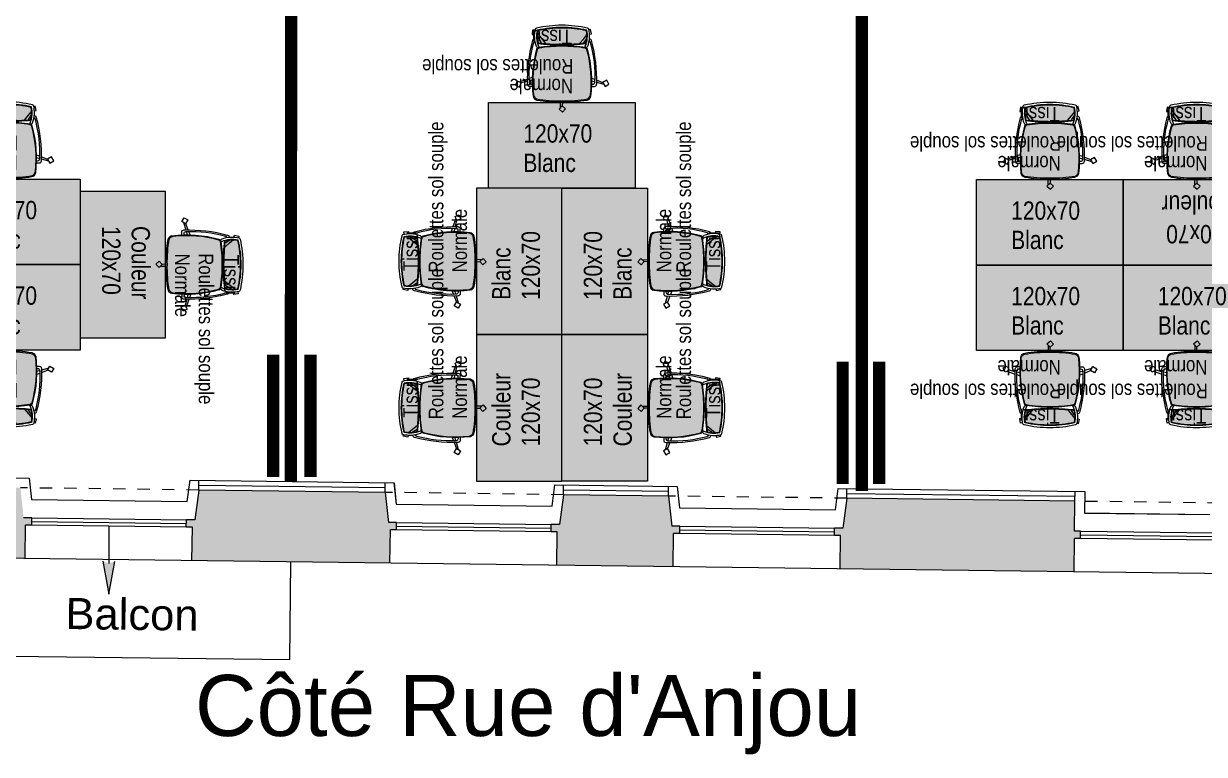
# Model space of a CAD drawing. Extents: x -27.9 to 24.1, y -8.6 to 57.6.
# Drawn here: x -10.08 to -0.41, y -8.19 to -2.2 of the extents above; entities that cross this region are included whole.
import ezdxf
from ezdxf.enums import TextEntityAlignment as Align

# ---------------------------------------------------------------- set-up
doc = ezdxf.new("R2010")
doc.units = 0
doc.header["$LTSCALE"] = 0.002
for name, pattern in [('CACHE', [0.375, 0.25, -0.125]), ('CONTINU', [0]), ('HIDDEN', [9.525, 6.35, -3.175])]:
    doc.linetypes.add(name, pattern=pattern)
for name, color, linetype in [('01-FAC_CHASSIS EXI', 4, 'Continuous'), ('01-STR_MACONNERIE_HACH', 252, 'Continuous'), ('02-ISOLATION', 6, 'ISOLATION'), ('A-Etiq_Mob', 7, 'Continuous'), ('A-Etiquettes', 7, 'Continuous'), ('A-mobilier', 252, 'Continuous')]:
    doc.layers.add(name, color=color, linetype=linetype)
for name, color, linetype, true_color in [('A-MOQUETTE', 7, 'Continuous', 0xe0e9ff), ('A-projet', 7, 'Continuous', 0x5b6280), ('A-vitré', 7, 'Continuous', 0x61becc), ('couleur siege', 1, 'Continuous', 0xff0000)]:
    doc.layers.add(name, color=color, linetype=linetype, true_color=true_color)
doc.styles.add('ARIAL', font='arial.ttf')
doc.styles.add('ROMAND', font='romand__.ttf', dxfattribs={"width": 0.7})
doc.styles.get("Standard").update_dxf_attribs({"font": 'ARIALN.TTF'})
doc.linetypes.add('ISOLATION', pattern='A,0.00254,-2.54,[134,ltypeshp.shx,S=2.54,R=0,X=-2.54,Y=0],-5.08,[134,ltypeshp.shx,S=2.54,R=180,X=2.54,Y=0],-2.54', length=10.16254)

# ---------------------------------------------------------------- blocks, each defined once
blk = doc.blocks.new('chaise')
at = {"layer": 'A-mobilier', "ltscale": 0.1, "true_color": 0xc7c8ca}
h = blk.add_hatch(color=9, dxfattribs=at)
h.dxf.hatch_style = 1
h.paths.add_polyline_path([(0.272, 0.456, 0.30076), (0.236, 0.489, 0.043342), (0.008, 0.509, 0.043342), (-0.219, 0.489, 0.300759), (-0.255, 0.456, 0.09791), (-0.223, 0.027, 0.292085), (-0.207, 0.013, 0.040929), (0.008, -0.005, 0.040929), (0.223, 0.013, 0.292085), (0.239, 0.027, 0.09791)])
h.paths.add_polyline_path([(0.159, -0.024, 0.015765), (0.008, -0.018, 0.016739), (-0.152, -0.025), (-0.19, -0.069), (-0.218, -0.103, 0.040824), (-0.213, -0.142, 0.054873), (0.008, -0.167, 0.054873), (0.23, -0.142, 0.02252), (0.233, -0.121), (0.219, -0.101)])
h.paths.add_polyline_path([(0.191, -0.026, 0.003373), (0.159, -0.024), (0.219, -0.101), (0.233, -0.121, 0.02535), (0.235, -0.097)])
h.paths.add_polyline_path([(0.226, -0.03, 0.0036), (0.191, -0.026), (0.235, -0.097, 0.0714)])
h.paths.add_polyline_path([(-0.152, -0.025, 0.003505), (-0.185, -0.027), (-0.196, -0.043), (-0.217, -0.075, 0.030269), (-0.218, -0.103), (-0.19, -0.069)])
h.paths.add_polyline_path([(-0.185, -0.027, 0.002494), (-0.209, -0.03, 0.048116), (-0.217, -0.075), (-0.196, -0.043)], flags=17)
at = {"layer": 'A-mobilier'}
for p, q in [((0.004, 0.509), (0.006, 0.543)), ((0.022, 0.558), (0.023, 0.509)), ((-0.374, 0.349), (-0.308, 0.33)), ((-0.308, 0.308), (-0.363, 0.33)), ((-0.292, 0.326), (-0.283, 0.323)), ((-0.262, 0.365), (-0.287, 0.365)), ((-0.263, 0.345), (-0.272, 0.345)), ((0.279, 0.365), (0.303, 0.365)), ((0.279, 0.345), (0.288, 0.345)), ((0.324, 0.32), (0.378, 0.334)), ((0.398, 0.325), (0.324, 0.298)), ((0.279, 0.31), (0.309, 0.317)), ((0.309, 0.293), (0.279, 0.282)), ((-0.242, -0.066), (-0.241, -0.066)), ((-0.19, -0.069), (-0.219, -0.105)), ((-0.217, -0.075), (-0.196, -0.043)), ((0.233, -0.121), (0.219, -0.101)), ((0.258, -0.066), (0.257, -0.066))]:
    blk.add_line(p, q, dxfattribs=at)
at = {"layer": 'A-mobilier', "linetype": 'HIDDEN'}
for p, q in [((-0.283, 0.323), (-0.263, 0.317)), ((-0.263, 0.29), (-0.293, 0.302)), ((-0.196, -0.043), (-0.185, -0.027)), ((-0.152, -0.025), (-0.19, -0.069)), ((0.219, -0.101), (0.159, -0.024)), ((0.191, -0.026), (0.235, -0.097))]:
    blk.add_line(p, q, dxfattribs=at)
at = {"layer": 'A-mobilier'}
for points in [[(-0.024, 0.57), (0.006, 0.543), (0.034, 0.572), (0.003, 0.6)], [(-0.398, 0.31), (-0.363, 0.331), (-0.383, 0.366), (-0.418, 0.345)], [(0.395, 0.371), (0.378, 0.334), (0.415, 0.317), (0.432, 0.354)]]:
    blk.add_lwpolyline(points, close=True, dxfattribs=at)
for points in [[(0.255, -0.145), (0.275, -0.147), (0.28, -0.107), (0.259, -0.105)], [(-0.243, -0.109), (-0.259, -0.113), (-0.25, -0.153), (-0.237, -0.15)]]:
    blk.add_lwpolyline(points, dxfattribs=at)
for centre, radius, start, end in [((0.845, 0.323), 1.108, 173.1278, 195.4958), ((0.845, 0.323), 1.103, 173.7387, 195.3268), ((-0.212, 0.445), 0.0447, 99.9272, 166.8835), ((-0.203, 0.434), 0.0495, 115.9014, 169.3298), ((-0.019, -0.687), 1.184, 88.7046, 100.0235), ((0.008, -0.811), 1.32, 90, 99.927), ((0.008, -0.811), 1.32, 80.073, 90), ((0.035, -0.687), 1.184, 79.9765, 91.2954), ((-0.829, 0.323), 1.103, 344.6732, 6.2613), ((0.228, 0.445), 0.0447, 13.1165, 80.0728), ((-0.829, 0.323), 1.108, 344.5042, 6.8722), ((0.219, 0.434), 0.0495, 10.6702, 64.0986), ((1.039, 0.304), 1.347, 178.2197, 195.2822), ((-0.287, 0.345), 0.02, 90, 178.2197), ((0.842, 0.272), 1.135, 177.2781, 195.5028), ((-0.272, 0.325), 0.02, 90, 177.2781), ((-0.826, 0.272), 1.135, 344.4972, 2.7219), ((-1.023, 0.304), 1.347, 344.7178, 1.7803), ((0.288, 0.325), 0.02, 2.7219, 90), ((0.303, 0.345), 0.02, 1.7803, 90), ((-0.207, -0.008), 0.02, 80.7555, 159.0187), ((-0.204, 0.032), 0.02, 195.4958, 260.6251), ((0.02, -0.095), 0.243, 156.8702, 192.2258), ((-0.2, 0.037), 0.02, 195.3268, 260.7665), ((0.008, 1.315), 1.32, 260.6251, 270), ((-0.186, -0.008), 0.02, 114.7785, 159.0187), ((0.008, 1.315), 1.315, 260.7665, 270), ((0.008, 1.315), 1.315, 270, 279.2335), ((0.008, 1.315), 1.32, 270, 279.3749), ((0.202, -0.008), 0.02, 20.9813, 65.2215), ((0.216, 0.037), 0.02, 279.2335, 344.6732), ((0.223, -0.008), 0.02, 20.9813, 99.2445), ((-0.003, -0.095), 0.243, 347.7742, 23.1298), ((0.22, 0.032), 0.02, 279.3749, 344.5042), ((-0.241, -0.046), 0.02, 195.2822, 270), ((-0.233, -0.026), 0.02, 195.5028, 252.7294), ((0.02, -0.095), 0.263, 159.0187, 193.9621), ((0.02, -0.095), 0.238, 164.1556, 191.4603), ((0.031, -2.412), 2.399, 90.5363, 95.8288), ((0.031, -2.412), 2.394, 90.5374, 95.7482), ((-0.014, -2.412), 2.399, 84.1712, 89.4637), ((-0.014, -2.412), 2.394, 84.2518, 89.4626), ((-0.003, -0.095), 0.238, 348.5397, 15.8444), ((-0.003, -0.095), 0.263, 346.0379, 20.9813), ((0.249, -0.026), 0.02, 287.2706, 344.4972), ((0.257, -0.046), 0.02, 270, 344.7178), ((-0.22, -0.145), 0.02, 218.589, 257.0335), ((0.01, 0.853), 1.044, 257.0335, 269.9004), ((0.01, 0.853), 1.024, 257.1546, 269.8984), ((0.01, 0.853), 1.019, 257.3346, 269.8979), ((0.006, 0.853), 1.019, 270.1021, 282.6654), ((0.006, 0.853), 1.024, 270.1016, 282.8454), ((0.006, 0.853), 1.044, 270.0996, 282.9665), ((0.236, -0.145), 0.02, 282.9665, 321.411)]:
    blk.add_arc(centre, radius, start, end, dxfattribs=at)
blk = doc.blocks.new('SiègeT1')
at = {"layer": 'couleur siege', "true_color": 0x8a6689}
for points in [[(-0.1936, 0.2235), (-0.0769, 0.2096), (0.0385, 0.2124), (0.1553, 0.2166), (0.1984, 0.2222), (0.2025, 0.2444), (0.2039, 0.282), (0.2012, 0.321), (0.1233, 0.3376), (0.0385, 0.3432), (-0.0227, 0.3446), (-0.0977, 0.3376), (-0.1492, 0.3307), (-0.1964, 0.3223), (-0.202, 0.3001), (-0.2006, 0.2653)], [(-0.2076, -0.2358), (-0.225, -0.2195), (-0.2335, -0.1968), (-0.2363, -0.14), (-0.2381, -0.076), (-0.2337, -0.0116), (-0.2278, 0.0448), (-0.218, 0.1023), (-0.2107, 0.1321), (-0.2013, 0.169), (-0.1966, 0.1769), (-0.184, 0.18), (-0.1205, 0.1883), (-0.0494, 0.1934), (0.0091, 0.1953), (0.0767, 0.1926), (0.1322, 0.1879), (0.1685, 0.1829), (0.1909, 0.1794), (0.1994, 0.1771), (0.2037, 0.1728), (0.2071, 0.1636), (0.2187, 0.1148), (0.2315, 0.0452), (0.2373, -0.0047), (0.2408, -0.0627), (0.2412, -0.1049), (0.2396, -0.159), (0.2364, -0.1973), (0.2345, -0.2097), (0.2289, -0.2196), (0.2221, -0.2289), (0.2135, -0.2344), (0.2067, -0.2363), (0.1752, -0.2419), (0.1139, -0.248), (0.0509, -0.2511), (-0.0505, -0.2518), (-0.1259, -0.2474), (-0.1911, -0.2375)]]:
    blk.add_hatch(color=8, dxfattribs=at).paths.add_polyline_path(points)
at = {"extrusion": (0, 0, -1), "xscale": 0.8999999999999986, "yscale": 0.8999999999999986, "zscale": -0.9, "rotation": 180}
blk.add_blockref('chaise', (0.0055, 0.195), dxfattribs=at)
at = {"layer": 'A-Etiq_Mob', "style": 'ROMAND', "width": 0.7}
for tag, p in [('FINITION', (-0.0791, 0.1775)), ('PIETEMENT', (-0.0914, -0.031)), ('ASSISE', (-0.0883, -0.2242)), ('COULEUR', (-0.1036, -0.4236))]:
    blk.add_attdef(tag, p, '', height=0.15, dxfattribs=at)
blk = doc.blocks.new('Poste127Couleur')
at = {"transparency": 33554582}
h = blk.add_hatch(color=256, dxfattribs=at)
h.dxf.hatch_style = 1
h.set_gradient(color1=(169, 83, 160), color2=(255, 246, 230), tint=1, name='CURVED')
h.paths.add_polyline_path([(0, 0.7029), (0, 0.0029), (1.2, 0.0029), (1.2, 0.7029)])
blk.add_lwpolyline([(0, 0.7), (0, 0), (1.2, 0), (1.2, 0.7)], close=True)
at = {"layer": 'A-Etiq_Mob'}
for tag, p in [('STRATIFIE', (0.2839, 0.4213)), ('DIM', (0.2839, 0.1804))]:
    blk.add_attdef(tag, p, '', height=0.15, dxfattribs=at)
blk = doc.blocks.new('Poste127')
at = {"transparency": 33554582}
h = blk.add_hatch(color=256, dxfattribs=at)
h.dxf.hatch_style = 1
h.set_gradient(color1=(199, 200, 202), color2=(255, 246, 230), tint=1, name='CURVED')
h.paths.add_polyline_path([(0, 0.7), (0, 0), (1.2, 0), (1.2, 0.7)])
blk.add_lwpolyline([(0, 0.7), (0, 0), (1.2, 0), (1.2, 0.7)], close=True)
at = {"layer": 'A-Etiq_Mob'}
for tag, p in [('FINITION', (0.2839, 0.4213)), ('DIM', (0.2839, 0.1804))]:
    blk.add_attdef(tag, p, '', height=0.15, dxfattribs=at)
blk = doc.blocks.new('Xref-R3-2018-11')
h = blk.add_hatch(color=256)
h.dxf.hatch_style = 1
h.paths.add_polyline_path([(-6.7016, -13.4737), (-6.654, -13.744), (-6.605, -13.4739), (-6.6533, -13.4903)])
at = {"layer": '01-STR_MACONNERIE_HACH'}
h = blk.add_hatch(color=256, dxfattribs=at)
h.dxf.hatch_style = 1
h.paths.add_polyline_path([(-11.1808, -12.8229), (-11.2133, -13.0681), (-11.2814, -13.0673), (-11.2822, -13.1273), (-11.2323, -13.1279), (-11.2358, -13.4016), (-10.2963, -13.4136), (-10.2928, -13.1399), (-10.2428, -13.1405), (-10.242, -13.0805), (-10.3087, -13.0797), (-10.3349, -12.8336)])
h.paths.add_polyline_path([(-8.8763, -12.8523), (-8.9088, -13.0975), (-8.9769, -13.0967), (-8.9777, -13.1567), (-8.9277, -13.1573), (-8.9312, -13.431), (-7.3386, -13.4513), (-7.3351, -13.1776), (-7.2851, -13.1783), (-7.2843, -13.1183), (-7.351, -13.1174), (-7.3772, -12.8714)])
h.paths.add_polyline_path([(-5.9186, -12.89), (-5.9511, -13.1353), (-6.0192, -13.1344), (-6.02, -13.1944), (-5.97, -13.195), (-5.9735, -13.4687), (-4.3537, -13.4894), (-4.3502, -13.2157), (-4.3002, -13.2163), (-4.2995, -13.1563), (-4.3661, -13.1555), (-4.3924, -12.9095)])
h.paths.add_polyline_path([(-2.9663, -13.1734), (-3.0344, -13.1725), (-3.0351, -13.2325), (-2.9852, -13.2331), (-2.9887, -13.5068), (-2.0358, -13.519), (-2.0323, -13.2453), (-1.9823, -13.2459), (-1.9815, -13.1859), (-2.0482, -13.1851), (-2.0744, -12.939), (-2.9338, -12.9281)])
h.paths.add_polyline_path([(-0.6158, -12.9576), (-0.6483, -13.2029), (-0.7164, -13.2021), (-0.7158, -13.2621), (-0.6672, -13.2627), (-0.6707, -13.5364), (1.2439, -13.5608), (1.2474, -13.2871), (1.2974, -13.2878), (1.2982, -13.2278), (1.2482, -13.2271), (1.2513, -12.9815)])
h.paths.add_polyline_path([(2.4372, -12.9966), (2.4341, -13.2423), (2.3841, -13.2416), (2.3834, -13.3016), (2.4333, -13.3022), (2.4298, -13.5759), (3.3231, -13.5873), (3.3266, -13.3136), (3.3766, -13.3143), (3.3773, -13.2543), (3.3273, -13.2536), (3.3305, -13.008)])
h.paths.add_polyline_path([(4.5164, -13.0231), (4.5132, -13.2688), (4.4633, -13.2681), (4.4625, -13.3281), (4.5125, -13.3288), (4.509, -13.6025), (5.2829, -13.6123), (5.6572, -13.3312), (5.508, -13.1326), (5.548, -13.1025), (5.5119, -13.0546), (5.4329, -13.1139), (5.2796, -12.925), (5.1384, -13.0311)])
h.paths.add_polyline_path([(6.2975, -12.1606), (6.4362, -12.3604), (6.3568, -12.42), (6.3928, -12.468), (6.4328, -12.438), (6.582, -12.6367), (7.4765, -11.965), (7.3273, -11.7663), (7.3672, -11.7363), (7.3312, -11.6883), (7.265, -11.738), (7.1118, -11.5491)])
h.paths.add_polyline_path([(8.1297, -10.7846), (8.2683, -10.9845), (8.2018, -11.0345), (8.2378, -11.0824), (8.2778, -11.0524), (8.427, -11.2511), (9.4261, -10.5008), (9.2769, -10.3021), (9.3169, -10.2721), (9.2809, -10.2241), (9.2106, -10.2768), (9.0574, -10.0879)])
h.paths.add_polyline_path([(10.0753, -9.3235), (10.214, -9.5233), (10.1434, -9.5763), (10.1794, -9.6243), (10.2194, -9.5943), (10.3686, -9.793), (11.3829, -9.0312), (11.2337, -8.8325), (11.2737, -8.8025), (11.2377, -8.7545), (11.1894, -8.7907), (11.0362, -8.6019)])
h.paths.add_polyline_path([(12.0541, -7.8374), (12.1928, -8.0373), (12.1442, -8.0738), (12.1802, -8.1217), (12.2202, -8.0917), (12.3694, -8.2904), (13.4214, -7.5003), (13.2722, -7.3016), (13.3122, -7.2716), (13.2762, -7.2236), (13.2279, -7.2598), (13.0747, -7.0709)])
h.paths.add_polyline_path([(14.0926, -6.3065), (14.2313, -6.5064), (14.1827, -6.5428), (14.2187, -6.5908), (14.2587, -6.5608), (14.4079, -6.7595), (15.5435, -5.9066), (15.3943, -5.7079), (15.4343, -5.6779), (15.3983, -5.6299), (15.3501, -5.6661), (15.1968, -5.4772)])
h.paths.add_polyline_path([(16.9171, -4.1853), (16.2147, -4.7128), (16.3534, -4.9126), (16.3048, -4.9491), (16.3408, -4.9971), (16.3808, -4.9671), (16.53, -5.1658), (17.7385, -4.2582), (8.9892, 7.392), (8.6276, 7.1267), (8.7221, 7.0047), (7.6518, 6.1753), (7.7893, 5.9978), (7.7498, 5.9672), (7.7865, 5.9198), (7.8036, 5.933), (7.9621, 5.7717), (8.9087, 6.5052)])
h.paths.add_polyline_path([(5.3291, 4.3754), (5.2181, 4.3882), (5.0434, 3.7382), (4.9956, 3.7511), (4.9824, 3.7018), (5.2116, 3.6402), (6.4873, 4.6288), (6.3707, 4.8226), (6.42, 4.8608), (6.3833, 4.9082), (6.3437, 4.8776), (6.2062, 5.0551)])
h.paths.add_polyline_path([(-0.3535, 6.915), (-0.3555, 6.5975), (-0.4055, 6.5978), (-0.4059, 6.5378), (-0.3599, 6.5375), (-0.3613, 6.3175), (1.2498, 6.3072), (1.2512, 6.5272), (1.2866, 6.527), (1.287, 6.587), (1.237, 6.5873), (1.2391, 6.9048)])
h.paths.add_polyline_path([(-2.6665, 6.9298), (-2.6685, 6.6123), (-2.7185, 6.6126), (-2.7189, 6.5526), (-2.6728, 6.5523), (-2.6742, 6.3323), (-1.6713, 6.3259), (-1.6698, 6.5459), (-1.6238, 6.5456), (-1.6234, 6.6056), (-1.6734, 6.6059), (-1.6714, 6.9234)])
h.paths.add_polyline_path([(-5.6415, 6.9488), (-5.6435, 6.6313), (-5.6935, 6.6316), (-5.6939, 6.5716), (-5.6479, 6.5713), (-5.6493, 6.3513), (-3.9842, 6.3407), (-3.9828, 6.5607), (-3.9367, 6.5604), (-3.9364, 6.6204), (-3.9864, 6.6207), (-3.9843, 6.9382)])
h.paths.add_polyline_path([(-8.5844, 6.9676), (-8.5864, 6.6501), (-8.6364, 6.6504), (-8.6368, 6.5904), (-8.5908, 6.5901), (-8.5922, 6.3701), (-7.0592, 6.3603), (-6.9592, 6.3597), (-6.9578, 6.5797), (-6.9118, 6.5794), (-6.9114, 6.6394), (-6.9614, 6.6397), (-6.9594, 6.9572)])
h.paths.add_polyline_path([(-10.8947, 6.9824), (-10.8967, 6.6649), (-10.9467, 6.6652), (-10.9471, 6.6052), (-10.9011, 6.6049), (-10.9025, 6.3849), (-10.0021, 6.3792), (-9.9021, 6.3785), (-9.9007, 6.5985), (-9.8547, 6.5982), (-9.8543, 6.6582), (-9.9043, 6.6585), (-9.9023, 6.9761)])
h.paths.add_polyline_path([(4.0393, 4.878), (3.4848, 4.4872), (3.7999, 4.0401), (3.8323, 4.011), (4.1091, 3.9366), (4.1223, 3.9859), (4.0772, 3.998), (4.238, 4.5961)])
edge = h.paths.add_edge_path()
edge.add_line((2.615, 5.7215), (3.1695, 6.1123))
edge.add_line((3.1695, 6.1123), (3.0138, 6.3333))
edge.add_arc((1.8436, 5.4114), 1.4897, 38.23232, 77.61848)
edge.add_line((2.1631, 6.8664), (2.163, 6.8989))
edge.add_line((2.163, 6.8989), (1.9782, 6.9001))
edge.add_line((1.9782, 6.9001), (1.9761, 6.5826))
edge.add_line((1.9761, 6.5826), (1.9261, 6.5829))
edge.add_line((1.9261, 6.5829), (1.9257, 6.5229))
edge.add_line((1.9257, 6.5229), (1.9612, 6.5227))
edge.add_line((1.9612, 6.5227), (1.9598, 6.3027))
edge.add_line((1.9598, 6.3027), (2.2066, 6.3011))
edge.add_line((2.2066, 6.3011), (2.615, 5.7215))
h.paths.add_polyline_path([(-12.9803, -4.4062), (-13.5351, -4.4062), (-13.5351, -3.4062), (-12.9616, -3.4062), (-12.7786, 6.3969), (-12.2124, 6.3933), (-12.211, 6.6133), (-12.165, 6.613), (-12.1646, 6.673), (-12.2146, 6.6733), (-12.2125, 6.9908), (-12.9153, 6.9953), (-12.913, 7.3501), (-13.403, 7.3532), (-13.7899, -13.369), (-12.6008, -13.3842), (-12.5973, -13.1105), (-12.5473, -13.1111), (-12.5465, -13.0511), (-12.6132, -13.0503), (-12.6395, -12.8042), (-12.6431, -12.8042), (-13.137, -12.7979)])
h.paths.add_polyline_path([(-13.5351, -4.4062), (-13.5351, -3.4062)], flags=16)
for p, q in [((-4.3924, -12.9095), (-5.9186, -12.89)), ((-2.0744, -12.939), (-2.9338, -12.9281)), ((1.2513, -12.9815), (-0.6158, -12.9576)), ((-7.2843, -13.1183), (-7.351, -13.1174)), ((-5.9511, -13.1353), (-6.0192, -13.1344)), ((-7.2851, -13.1783), (-7.3351, -13.1776)), ((-6.6525, -13.1863), (-6.6533, -13.4903)), ((-5.97, -13.195), (-6.02, -13.1944)), ((-4.2995, -13.1563), (-4.3661, -13.1555)), ((-4.3002, -13.2163), (-4.3502, -13.2157)), ((-2.9852, -13.2331), (-3.0351, -13.2325)), ((-2.9663, -13.1734), (-3.0344, -13.1725)), ((-1.9815, -13.1859), (-2.0482, -13.1851)), ((-0.6483, -13.2029), (-0.7164, -13.2021)), ((1.2982, -13.2278), (1.2482, -13.2271)), ((-1.9823, -13.2459), (-2.0323, -13.2453)), ((-0.6672, -13.2627), (-0.7158, -13.2621)), ((1.2974, -13.2878), (1.2474, -13.2871)), ((5.2829, -13.6123), (-13.7899, -13.369)), ((-6.7016, -13.4737), (-6.654, -13.744)), ((-6.654, -13.744), (-6.605, -13.4739))]:
    blk.add_line(p, q)
at = {"linetype": 'CACHE', "ltscale": 0.5}
for points in [[(-5.9186, -12.89), (-7.3772, -12.8714)], [(-2.9338, -12.9281), (-4.3924, -12.9095)], [(-0.6158, -12.9576), (-2.0744, -12.939)], [(2.4372, -12.9966), (1.2513, -12.9815)]]:
    blk.add_lwpolyline(points, dxfattribs=at)
for points in [[(-5.9186, -12.89), (-5.9511, -13.1353)], [(-4.3924, -12.9095), (-4.3661, -13.1555)], [(-2.9338, -12.9281), (-2.9663, -13.1734)], [(-2.0744, -12.939), (-2.0482, -13.1851)], [(-0.6158, -12.9576), (-0.6483, -13.2029)], [(1.2482, -13.2271), (1.2513, -12.9815)], [(-7.2851, -13.1783), (-7.2843, -13.1183)], [(-6.02, -13.1944), (-6.0192, -13.1344)], [(-7.3386, -13.4513), (-7.3351, -13.1776)], [(-5.9735, -13.4687), (-5.97, -13.195)], [(-4.3537, -13.4894), (-4.3502, -13.2157)], [(-4.3002, -13.2163), (-4.2995, -13.1563)], [(-3.0351, -13.2325), (-3.0344, -13.1725)], [(-2.9887, -13.5068), (-2.9852, -13.2331)], [(-1.9823, -13.2459), (-1.9815, -13.1859)], [(-0.7158, -13.2621), (-0.7164, -13.2021)], [(1.2974, -13.2878), (1.2982, -13.2278)], [(-2.0358, -13.519), (-2.0323, -13.2453)], [(-0.6707, -13.5364), (-0.6672, -13.2627)], [(1.2439, -13.5608), (1.2474, -13.2871)], [(-8.1349, -13.4411), (-8.1451, -14.2411), (-5.1738, -14.279), (-5.1636, -13.479)]]:
    blk.add_lwpolyline(points)
at = {"linetype": 'CONTINU'}
blk.add_lwpolyline([(-5.1738, -14.279), (-5.1636, -13.479)], dxfattribs=at)
at = {"layer": '01-FAC_CHASSIS EXI', "linetype": 'CONTINU'}
for p, q in [((-7.2847, -13.1483), (-6.0196, -13.1644)), ((-4.2998, -13.1863), (-3.0347, -13.2025)), ((-1.9819, -13.2159), (-0.7161, -13.2321)), ((1.2978, -13.2578), (2.3838, -13.2716))]:
    blk.add_line(p, q, dxfattribs=at)
at = {"layer": '01-FAC_CHASSIS EXI'}
for points in [[(-7.2843, -13.1183), (-6.0192, -13.1344)], [(-6.02, -13.1944), (-7.2851, -13.1783)], [(-3.0351, -13.2325), (-4.3002, -13.2163)], [(-4.2995, -13.1563), (-3.0344, -13.1725)], [(-1.9815, -13.1859), (-0.7164, -13.2021)], [(1.2982, -13.2278), (2.3841, -13.2416)], [(-0.7158, -13.2621), (-1.9823, -13.2459)], [(2.3834, -13.3016), (1.2974, -13.2878)]]:
    blk.add_lwpolyline(points, dxfattribs=at)
at = {"layer": '02-ISOLATION'}
blk.add_lwpolyline([(-13.1354, -12.715), (-12.5674, -12.7256), (-12.5487, -12.9011), (-11.2741, -12.9173), (-11.2508, -12.742), (-10.2629, -12.7546), (-10.2441, -12.9305), (-8.9695, -12.9467), (-8.9463, -12.7714), (-7.3052, -12.7923), (-7.2865, -12.9682), (-6.0118, -12.9845), (-5.9886, -12.8091), (-4.3204, -12.8304), (-4.3016, -13.0063), (-3.027, -13.0226), (-3.0037, -12.8472), (-2.0024, -12.8599), (-1.9836, -13.0359), (-0.709, -13.0521), (-0.6858, -12.8767), (1.3323, -12.9025), (1.3301, -13.0782), (2.356, -13.0912)], dxfattribs=at)
at = {"layer": '02-ISOLATION', "linetype": 'CONTINU'}
for points in [[(-5.9186, -12.89), (-5.9176, -12.81)], [(-4.3924, -12.9095), (-4.3914, -12.8295)], [(-2.9338, -12.9281), (-2.9327, -12.8481)], [(-2.0744, -12.939), (-2.0734, -12.859)], [(-0.6158, -12.9576), (-0.6148, -12.8776)], [(1.2513, -12.9815), (1.2523, -12.9015)]]:
    blk.add_lwpolyline(points, dxfattribs=at)
at = {"layer": '02-ISOLATION', "linetype": 'ISOLATION', "ltscale": 0.004}
for points in [[(-5.9181, -12.85), (-4.3919, -12.8695)], [(-2.9333, -12.8881), (-2.0739, -12.899)], [(-0.6153, -12.9176), (1.2518, -12.9415)]]:
    blk.add_lwpolyline(points, dxfattribs=at)
at = {"style": 'ARIAL'}
blk.add_text('Balcon', height=0.255, rotation=359.26904, dxfattribs=at).set_placement((-7.0101, -14.028))
blk.add_text("Côté Rue d'Anjou", height=0.5, dxfattribs=at).set_placement((-5.9493, -14.904))

msp = doc.modelspace()

# ---------------------------------------------------------------- linework, layer by layer
at = {"ltscale": 0.01}
msp.add_lwpolyline([(-11.6707, -5.9022), (-10.0296, -5.9232), (-10.0109, -6.0991), (-8.7362, -6.1153), (-8.713, -5.94), (-7.0447, -5.9612), (-7.026, -6.1372), (-5.7514, -6.1534), (-5.7281, -5.978), (-4.7268, -5.9908), (-4.708, -6.1667), (-3.4334, -6.183), (-3.4102, -6.0076), (-1.3921, -6.0334), (-1.3943, -6.209), (-0.3684, -6.2221)], dxfattribs=at)
at = {"layer": 'A-Etiquettes', "color": 1, "true_color": 0xff0000, "const_width": 0.1}
for points in [[(-8.0337, -4.9136), (-8.0337, -5.9136)], [(-7.7277, -4.9136), (-7.7277, -5.9136)]]:
    msp.add_lwpolyline(points, dxfattribs=at)
at = {"layer": 'A-Etiquettes', "color": 82, "true_color": 0x4cdb0f, "const_width": 0.1}
for points in [[(-3.3735, -4.9704), (-3.3735, -5.9704)], [(-3.075, -4.9704), (-3.075, -5.9704)]]:
    msp.add_lwpolyline(points, dxfattribs=at)
at = {"layer": 'A-MOQUETTE'}
msp.add_lwpolyline([(-11.6707, -5.9022), (-10.0296, -5.9232), (-10.0109, -6.0991), (-8.7362, -6.1153), (-8.713, -5.94), (-7.0447, -5.9612), (-7.026, -6.1372), (-5.7514, -6.1534), (-5.7281, -5.978), (-4.7268, -5.9908), (-4.708, -6.1667), (-3.4334, -6.183), (-3.4102, -6.0076), (-1.3921, -6.0334), (-1.3943, -6.209), (-0.3684, -6.2221)], dxfattribs=at)
at = {"layer": 'A-projet', "const_width": 0.1}
msp.add_lwpolyline([(-7.8892, -5.9514), (-7.8852, -0.8523)], dxfattribs=at)
at = {"layer": 'A-vitré', "const_width": 0.1}
msp.add_lwpolyline([(-3.2174, -6.0278), (-3.2174, -0.9344)], dxfattribs=at)

# ---------------------------------------------------------------- block references
at = {"ltscale": 0.01}
msp.add_blockref('Xref-R3-2018-11', (-2.7244, 6.8691), dxfattribs=at)
at = {"layer": 'A-mobilier'}
ref = msp.add_blockref('SiègeT1', (-5.6683, -2.5821), dxfattribs=dict(at, xscale=-1))
ref.add_attrib('FINITION', 'Tissu', dxfattribs={"layer": 'A-Etiq_Mob', "height": 0.12, "rotation": 180}).set_placement((-5.5892, -2.216), align=Align.BOTTOM_LEFT)
ref.add_attrib('ASSISE', 'Normale', dxfattribs={"layer": 'A-Etiq_Mob', "height": 0.12, "rotation": 180}).set_placement((-5.58, -2.6177), align=Align.BOTTOM_LEFT)
ref.add_attrib('PIETEMENT', 'Roulettes sol souple', dxfattribs={"layer": 'A-Etiq_Mob', "height": 0.12, "rotation": 180}).set_placement((-5.577, -2.4559), align=Align.BOTTOM_LEFT)
ref = msp.add_blockref('SiègeT1', (-10.2112, -3.2094), dxfattribs=dict(at, xscale=-1))
ref.add_attrib('FINITION', 'Tissu', dxfattribs={"layer": 'A-Etiq_Mob', "height": 0.12, "rotation": 180}).set_placement((-10.1321, -2.8434), align=Align.BOTTOM_LEFT)
ref.add_attrib('ASSISE', 'Normale', dxfattribs={"layer": 'A-Etiq_Mob', "height": 0.12, "rotation": 180}).set_placement((-10.1229, -3.2451), align=Align.BOTTOM_LEFT)
ref.add_attrib('PIETEMENT', 'Roulettes sol souple', dxfattribs={"layer": 'A-Etiq_Mob', "height": 0.12, "rotation": 180}).set_placement((-10.1198, -3.0832), align=Align.BOTTOM_LEFT)
at = {"layer": 'A-mobilier', "ltscale": 0.1}
ref = msp.add_blockref('Poste127', (-6.2702, -2.8478), dxfattribs=dict(at, xscale=-1, rotation=180))
ref.add_attrib('STRATIFIE', 'Blanc', (-5.9863, -3.4167), dxfattribs={"layer": 'A-Etiq_Mob', "ltscale": 0.1, "height": 0.15})
ref.add_attrib('DIM', '120x70', (-5.9863, -3.1762), dxfattribs={"layer": 'A-Etiq_Mob', "ltscale": 0.1, "height": 0.15})
at = {"layer": 'A-mobilier'}
ref = msp.add_blockref('SiègeT1', (-1.6767, -3.2135), dxfattribs=dict(at, xscale=-1))
ref.add_attrib('FINITION', 'Tissu', dxfattribs={"layer": 'A-Etiq_Mob', "height": 0.12, "rotation": 180}).set_placement((-1.5975, -2.8474), align=Align.BOTTOM_LEFT)
ref.add_attrib('ASSISE', 'Normale', dxfattribs={"layer": 'A-Etiq_Mob', "height": 0.12, "rotation": 180}).set_placement((-1.5884, -3.2491), align=Align.BOTTOM_LEFT)
ref.add_attrib('PIETEMENT', 'Roulettes sol souple', dxfattribs={"layer": 'A-Etiq_Mob', "height": 0.12, "rotation": 180}).set_placement((-1.5853, -3.0872), align=Align.BOTTOM_LEFT)
ref = msp.add_blockref('SiègeT1', (-0.4767, -3.2135), dxfattribs=dict(at, xscale=-1, rotation=359.9999999999999))
ref.add_attrib('FINITION', 'Tissu', dxfattribs={"layer": 'A-Etiq_Mob', "height": 0.12, "rotation": 180}).set_placement((-0.3975, -2.8474), align=Align.BOTTOM_LEFT)
ref.add_attrib('ASSISE', 'Normale', dxfattribs={"layer": 'A-Etiq_Mob', "height": 0.12, "rotation": 180}).set_placement((-0.3884, -3.2491), align=Align.BOTTOM_LEFT)
ref.add_attrib('PIETEMENT', 'Roulettes sol souple', dxfattribs={"layer": 'A-Etiq_Mob', "height": 0.12, "rotation": 180}).set_placement((-0.3853, -3.0872), align=Align.BOTTOM_LEFT)
ref = msp.add_blockref('SiègeT1', (-6.6359, -4.1497), dxfattribs=dict(at, rotation=90.00000000000001))
ref.add_attrib('FINITION', 'Tissu', dxfattribs={"layer": 'A-Etiq_Mob', "height": 0.12, "rotation": 90}).set_placement((-6.8134, -4.2288), align=Align.BOTTOM_LEFT)
ref.add_attrib('ASSISE', 'Normale', dxfattribs={"layer": 'A-Etiq_Mob', "height": 0.12, "rotation": 90}).set_placement((-6.4117, -4.238), align=Align.BOTTOM_LEFT)
ref.add_attrib('PIETEMENT', 'Roulettes sol souple', dxfattribs={"layer": 'A-Etiq_Mob', "height": 0.12, "rotation": 90}).set_placement((-6.6049, -4.2411), align=Align.BOTTOM_LEFT)
ref = msp.add_blockref('SiègeT1', (-4.7045, -4.1497), dxfattribs=dict(at, xscale=-1, rotation=270))
ref.add_attrib('FINITION', 'Tissu', dxfattribs={"layer": 'A-Etiq_Mob', "height": 0.12, "rotation": 90}).set_placement((-4.3384, -4.2288), align=Align.BOTTOM_LEFT)
ref.add_attrib('ASSISE', 'Normale', dxfattribs={"layer": 'A-Etiq_Mob', "height": 0.12, "rotation": 90}).set_placement((-4.7401, -4.238), align=Align.BOTTOM_LEFT)
ref.add_attrib('PIETEMENT', 'Roulettes sol souple', dxfattribs={"layer": 'A-Etiq_Mob', "height": 0.12, "rotation": 90}).set_placement((-4.5783, -4.2411), align=Align.BOTTOM_LEFT)
at = {"layer": 'A-mobilier', "ltscale": 0.1}
ref = msp.add_blockref('Poste127', (-10.8131, -3.4751), dxfattribs=dict(at, xscale=-1, rotation=180))
ref.add_attrib('STRATIFIE', 'Blanc', (-10.5292, -4.044), dxfattribs={"layer": 'A-Etiq_Mob', "ltscale": 0.1, "height": 0.15})
ref.add_attrib('DIM', '120x70', (-10.5292, -3.8036), dxfattribs={"layer": 'A-Etiq_Mob', "ltscale": 0.1, "height": 0.15})
ref = msp.add_blockref('Poste127Couleur', (0.1215, -4.1792), dxfattribs=dict(at, xscale=-1, rotation=359.9999999999999))
ref.add_attrib('STRATIFIE', 'Couleur', (-0.1624, -3.6077), dxfattribs={"layer": 'A-Etiq_Mob', "ltscale": 0.1, "height": 0.15, "rotation": 180})
ref.add_attrib('DIM', '120x70', (-0.1624, -3.8507), dxfattribs={"layer": 'A-Etiq_Mob', "ltscale": 0.1, "height": 0.15, "rotation": 180})
ref = msp.add_blockref('Poste127', (-5.6702, -4.7478), dxfattribs=dict(at, rotation=90.00000000000001))
ref.add_attrib('STRATIFIE', 'Blanc', (-6.0915, -4.4639), dxfattribs={"layer": 'A-Etiq_Mob', "ltscale": 0.1, "height": 0.15, "rotation": 90})
ref.add_attrib('DIM', '120x70', (-5.8506, -4.4639), dxfattribs={"layer": 'A-Etiq_Mob', "ltscale": 0.1, "height": 0.15, "rotation": 90})
ref = msp.add_blockref('Poste127', (-5.6702, -4.7478), dxfattribs=dict(at, xscale=-1, rotation=270))
ref.add_attrib('STRATIFIE', 'Blanc', (-5.1013, -4.4639), dxfattribs={"layer": 'A-Etiq_Mob', "ltscale": 0.1, "height": 0.15, "rotation": 90})
ref.add_attrib('DIM', '120x70', (-5.3418, -4.4639), dxfattribs={"layer": 'A-Etiq_Mob', "ltscale": 0.1, "height": 0.15, "rotation": 90})
ref = msp.add_blockref('Poste127', (-2.2785, -3.4792), dxfattribs=dict(at, xscale=-1, rotation=180))
ref.add_attrib('STRATIFIE', 'Blanc', (-1.9947, -4.048), dxfattribs={"layer": 'A-Etiq_Mob', "ltscale": 0.1, "height": 0.15})
ref.add_attrib('DIM', '120x70', (-1.9947, -3.8076), dxfattribs={"layer": 'A-Etiq_Mob', "ltscale": 0.1, "height": 0.15})
for p, rotation in [((-9.6131, -3.5751), 270.0000000000001), ((-5.6702, -5.9478), 90.00000000000001)]:
    msp.add_blockref('Poste127Couleur', p, dxfattribs=dict(at, rotation=rotation)).add_auto_attribs({'STRATIFIE': 'Couleur', 'DIM': '120x70'})
at = {"layer": 'A-mobilier'}
ref = msp.add_blockref('SiègeT1', (-8.6474, -4.1733), dxfattribs=dict(at, rotation=270.0000000000001))
ref.add_attrib('FINITION', 'Tissu', dxfattribs={"layer": 'A-Etiq_Mob', "height": 0.12, "rotation": 270}).set_placement((-8.4699, -4.0941), align=Align.BOTTOM_LEFT)
ref.add_attrib('ASSISE', 'Normale', dxfattribs={"layer": 'A-Etiq_Mob', "height": 0.12, "rotation": 270}).set_placement((-8.8716, -4.085), align=Align.BOTTOM_LEFT)
ref.add_attrib('PIETEMENT', 'Roulettes sol souple', dxfattribs={"layer": 'A-Etiq_Mob', "height": 0.12, "rotation": 270}).set_placement((-8.6784, -4.0819), align=Align.BOTTOM_LEFT)
at = {"layer": 'A-mobilier', "ltscale": 0.1}
ref = msp.add_blockref('Poste127', (-10.8131, -4.1751), dxfattribs=dict(at, xscale=-1, rotation=180))
ref.add_attrib('STRATIFIE', 'Blanc', (-10.5292, -4.744), dxfattribs={"layer": 'A-Etiq_Mob', "ltscale": 0.1, "height": 0.15})
ref.add_attrib('DIM', '120x70', (-10.5292, -4.5036), dxfattribs={"layer": 'A-Etiq_Mob', "ltscale": 0.1, "height": 0.15})
at = {"layer": 'A-mobilier'}
ref = msp.add_blockref('SiègeT1', (-6.6359, -5.3497), dxfattribs=dict(at, rotation=90.00000000000001))
ref.add_attrib('FINITION', 'Tissu', dxfattribs={"layer": 'A-Etiq_Mob', "height": 0.12, "rotation": 90}).set_placement((-6.8134, -5.4288), align=Align.BOTTOM_LEFT)
ref.add_attrib('ASSISE', 'Normale', dxfattribs={"layer": 'A-Etiq_Mob', "height": 0.12, "rotation": 90}).set_placement((-6.4117, -5.438), align=Align.BOTTOM_LEFT)
ref.add_attrib('PIETEMENT', 'Roulettes sol souple', dxfattribs={"layer": 'A-Etiq_Mob', "height": 0.12, "rotation": 90}).set_placement((-6.6049, -5.4411), align=Align.BOTTOM_LEFT)
ref = msp.add_blockref('SiègeT1', (-4.7045, -5.3497), dxfattribs=dict(at, xscale=-1, rotation=269.9999999999999))
ref.add_attrib('FINITION', 'Tissu', dxfattribs={"layer": 'A-Etiq_Mob', "height": 0.12, "rotation": 90}).set_placement((-4.3384, -5.4288), align=Align.BOTTOM_LEFT)
ref.add_attrib('ASSISE', 'Normale', dxfattribs={"layer": 'A-Etiq_Mob', "height": 0.12, "rotation": 90}).set_placement((-4.7401, -5.438), align=Align.BOTTOM_LEFT)
ref.add_attrib('PIETEMENT', 'Roulettes sol souple', dxfattribs={"layer": 'A-Etiq_Mob', "height": 0.12, "rotation": 90}).set_placement((-4.5783, -5.4411), align=Align.BOTTOM_LEFT)
at = {"layer": 'A-mobilier', "ltscale": 0.1}
ref = msp.add_blockref('Poste127', (-2.2785, -4.1792), dxfattribs=dict(at, xscale=-1, rotation=180))
ref.add_attrib('STRATIFIE', 'Blanc', (-1.9947, -4.748), dxfattribs={"layer": 'A-Etiq_Mob', "ltscale": 0.1, "height": 0.15})
ref.add_attrib('DIM', '120x70', (-1.9947, -4.5076), dxfattribs={"layer": 'A-Etiq_Mob', "ltscale": 0.1, "height": 0.15})
ref = msp.add_blockref('Poste127', (-1.0785, -4.1792), dxfattribs=dict(at, xscale=-1, rotation=180))
ref.add_attrib('STRATIFIE', 'Blanc', (-0.7947, -4.748), dxfattribs={"layer": 'A-Etiq_Mob', "ltscale": 0.1, "height": 0.15})
ref.add_attrib('DIM', '120x70', (-0.7947, -4.5076), dxfattribs={"layer": 'A-Etiq_Mob', "ltscale": 0.1, "height": 0.15})
at = {"layer": 'A-mobilier'}
ref = msp.add_blockref('SiègeT1', (-10.2112, -5.1409), dxfattribs=dict(at, rotation=180))
ref.add_attrib('FINITION', 'Tissu', dxfattribs={"layer": 'A-Etiq_Mob', "height": 0.12, "rotation": 180}).set_placement((-10.1321, -5.3183), align=Align.BOTTOM_LEFT)
ref.add_attrib('ASSISE', 'Normale', dxfattribs={"layer": 'A-Etiq_Mob', "height": 0.12, "rotation": 180}).set_placement((-10.1229, -4.9166), align=Align.BOTTOM_LEFT)
ref.add_attrib('PIETEMENT', 'Roulettes sol souple', dxfattribs={"layer": 'A-Etiq_Mob', "height": 0.12, "rotation": 180}).set_placement((-10.1198, -5.1098), align=Align.BOTTOM_LEFT)
at = {"layer": 'A-mobilier', "ltscale": 0.1}
ref = msp.add_blockref('Poste127Couleur', (-5.6702, -5.9478), dxfattribs=dict(at, xscale=-1, rotation=269.9999999999999))
ref.add_attrib('STRATIFIE', 'Couleur', (-5.0988, -5.6639), dxfattribs={"layer": 'A-Etiq_Mob', "ltscale": 0.1, "height": 0.15, "rotation": 90})
ref.add_attrib('DIM', '120x70', (-5.3418, -5.6639), dxfattribs={"layer": 'A-Etiq_Mob', "ltscale": 0.1, "height": 0.15, "rotation": 90})
at = {"layer": 'A-mobilier'}
ref = msp.add_blockref('SiègeT1', (-1.6767, -5.1449), dxfattribs=dict(at, rotation=180))
ref.add_attrib('FINITION', 'Tissu', dxfattribs={"layer": 'A-Etiq_Mob', "height": 0.12, "rotation": 180}).set_placement((-1.5975, -5.3223), align=Align.BOTTOM_LEFT)
ref.add_attrib('ASSISE', 'Normale', dxfattribs={"layer": 'A-Etiq_Mob', "height": 0.12, "rotation": 180}).set_placement((-1.5884, -4.9206), align=Align.BOTTOM_LEFT)
ref.add_attrib('PIETEMENT', 'Roulettes sol souple', dxfattribs={"layer": 'A-Etiq_Mob', "height": 0.12, "rotation": 180}).set_placement((-1.5853, -5.1139), align=Align.BOTTOM_LEFT)
ref = msp.add_blockref('SiègeT1', (-0.4767, -5.1449), dxfattribs=dict(at, rotation=180))
ref.add_attrib('FINITION', 'Tissu', dxfattribs={"layer": 'A-Etiq_Mob', "height": 0.12, "rotation": 180}).set_placement((-0.3975, -5.3223), align=Align.BOTTOM_LEFT)
ref.add_attrib('ASSISE', 'Normale', dxfattribs={"layer": 'A-Etiq_Mob', "height": 0.12, "rotation": 180}).set_placement((-0.3884, -4.9206), align=Align.BOTTOM_LEFT)
ref.add_attrib('PIETEMENT', 'Roulettes sol souple', dxfattribs={"layer": 'A-Etiq_Mob', "height": 0.12, "rotation": 180}).set_placement((-0.3853, -5.1139), align=Align.BOTTOM_LEFT)

doc.saveas('drawing.dxf')
